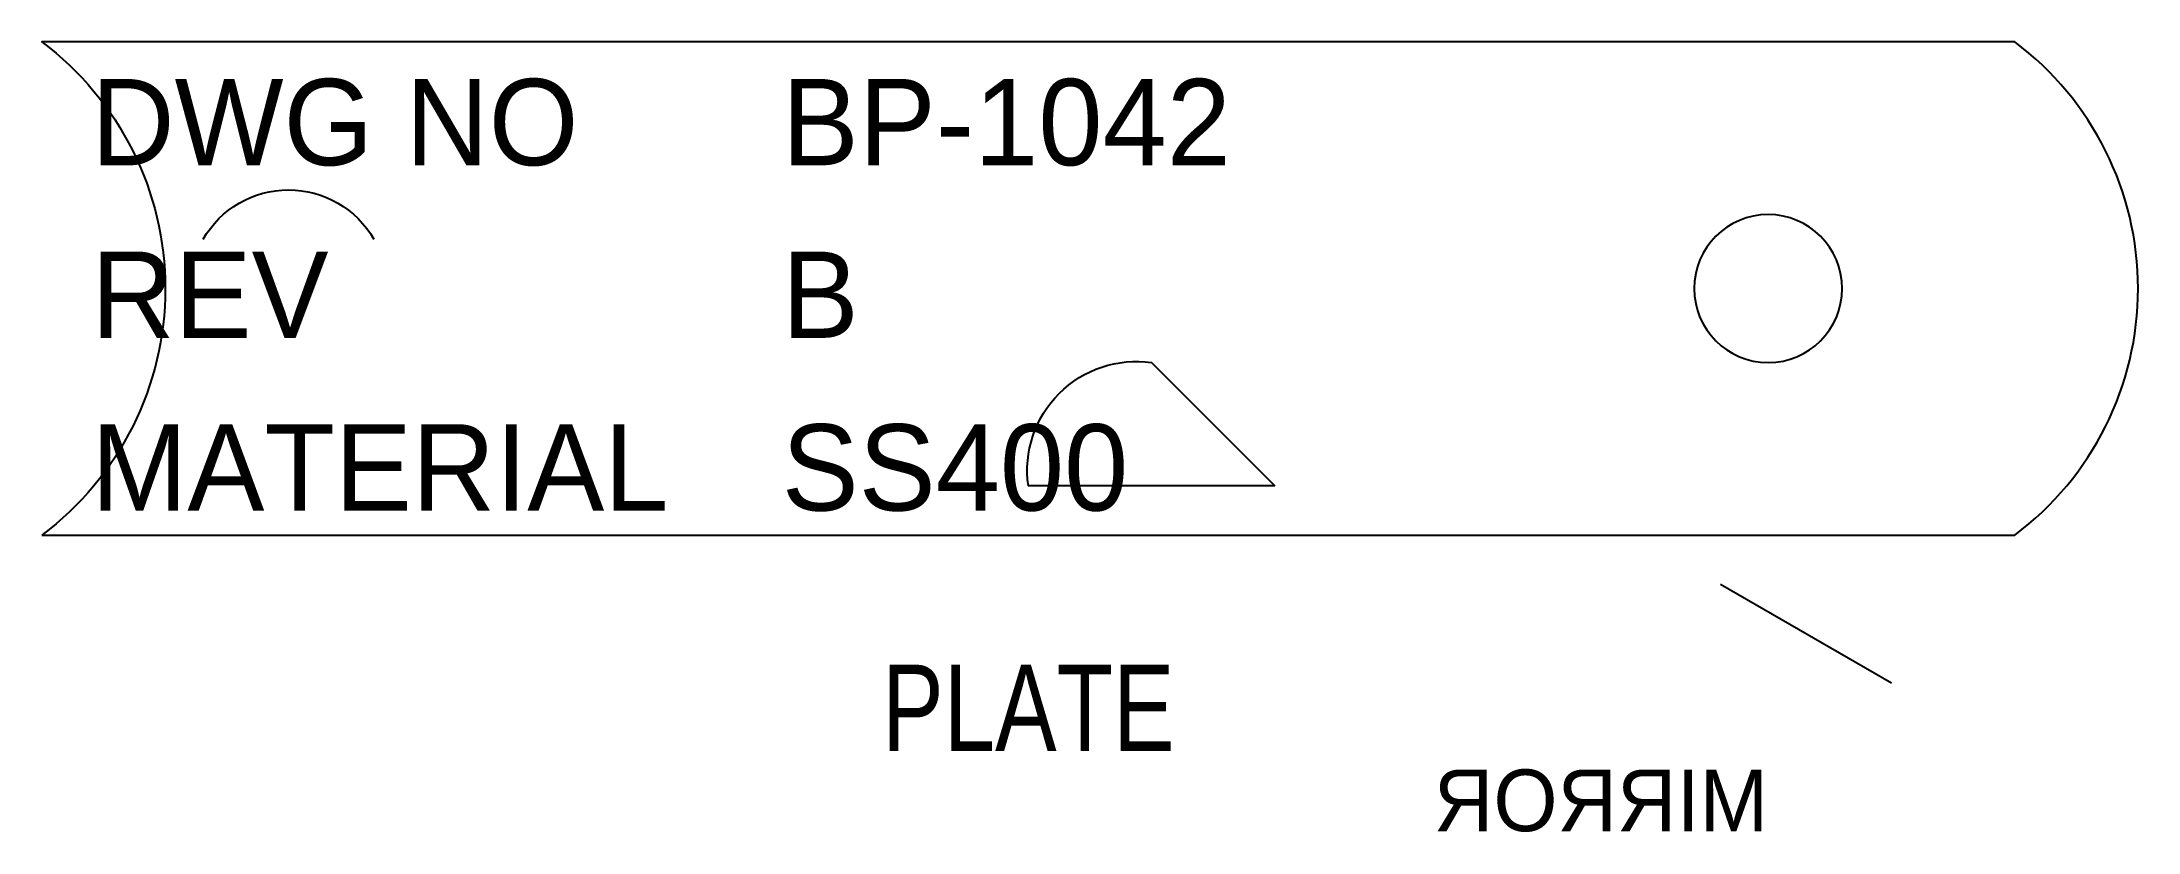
# Model space of a CAD drawing. Extents: x 100 to 185, y -72 to -40.
import ezdxf
from ezdxf.enums import TextEntityAlignment as Align

# ---------------------------------------------------------------- set-up
doc = ezdxf.new("R2010")
doc.units = 0
doc.layers.get('0').update_dxf_attribs({"linetype": 'CONTINUOUS'})
doc.layers.add('TITLE', color=2, linetype='CONTINUOUS')

# ---------------------------------------------------------------- blocks, each defined once
blk = doc.blocks.new('MARK')
blk.add_line((0, 0), (8, 0))

msp = doc.modelspace()

# ---------------------------------------------------------------- linework, layer by layer
at = {"layer": 'TITLE'}
msp.add_lwpolyline([(100, -60), (180, -60, 0.5), (180, -40), (100, -40, -0.5)], format="xyb", close=True, dxfattribs=at)
at = {"layer": 'TITLE', "extrusion": (0, 0, -1)}
msp.add_lwpolyline([(-150, -58), (-140, -58, 0.5), (-145, -53)], format="xyb", close=True, dxfattribs=at)
msp.add_circle((-170, -50), 3, dxfattribs=at)
msp.add_arc((-110, -50), 4, 30, 150, dxfattribs=at)

# ---------------------------------------------------------------- block references
at = {"layer": 'TITLE', "extrusion": (0, 0, -1), "rotation": 30}
msp.add_blockref('MARK', (-175, -66), dxfattribs=at)

# ---------------------------------------------------------------- texts
at = {"layer": 'TITLE'}
for s, p in [('DWG NO', (102, -45)), ('BP-1042', (130, -45)), ('REV', (102, -52)), ('B', (130, -52)), ('MATERIAL', (102, -59)), ('SS400', (130, -59))]:
    msp.add_text(s, height=3.5, dxfattribs=at).set_placement(p)
at = {"layer": 'TITLE', "width": 0.8}
msp.add_text('PLATE', height=3.5, dxfattribs=at).set_placement((140, -67), align=Align.MIDDLE_CENTER)
at = {"layer": 'TITLE', "extrusion": (0, 0, -1)}
msp.add_text('MIRROR', height=2.5, dxfattribs=at).set_placement((-170, -72))

doc.saveas('drawing.dxf')
